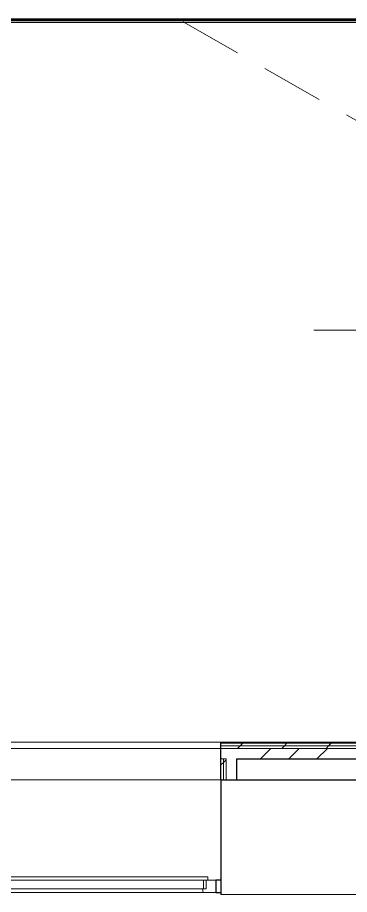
# Model space of a CAD drawing. Header units: millimetres. Extents: x -88595 to 880822, y -1054509 to -148035.
# Drawn here: x 434815 to 436403, y -247802 to -243597 of the extents above; entities that cross this region are included whole.
import ezdxf

# ---------------------------------------------------------------- set-up
doc = ezdxf.new("R2010")
doc.units = ezdxf.units.MM
doc.linetypes.add('ADSK_Линия сетки', pattern=[25, 20, -2.5, 0, -2.5])
doc.linetypes.add('ADSK_Сверху', pattern=[4.5, 3, -1.5])
for name, color, linetype, lineweight in [('_ Окна', 7, 'Continuous', 30), ('Изоляция', 7, 'Continuous', 18), ('Линии', 7, 'Continuous', 9), ('Марки', 7, 'Continuous', 20), ('Оборудование', 7, 'Continuous', 18), ('Окна', 7, 'Continuous', 9), ('Оси', 7, 'Continuous', 9), ('Стены внутренние', 7, 'Continuous', 18), ('Стены наружные', 7, 'Continuous', 18), ('Стены штриховка', 7, 'Continuous', 9), ('Трубопровод', 7, 'Continuous', 18)]:
    doc.layers.add(name, color=color, linetype=linetype, lineweight=lineweight)

# ---------------------------------------------------------------- blocks, each defined once
blk = doc.blocks.new('$0$ADSK_M_Оборудование1 - ADSK_Марка_15-3198495-В_Координация_3 этаж ОВ3')
at = {"layer": 'Марки'}
blk.add_line((-3.5, 0), (3.5, 0), dxfattribs=at)
blk = doc.blocks.new('3 этаж')
at = {"layer": '_ Окна', "lineweight": 18}
for p, q in [((447597.9, 678691.9), (447597.9, 678650.9)), ((447643.9, 678691.9), (447605.9, 678691.9)), ((447643.9, 678633.9), (447643.9, 678691.9)), ((447579.9, 678650.9), (447584.5, 678633.9)), ((447584.5, 678633.9), (447643.9, 678633.9)), ((447597.9, 678650.9), (447585.9, 678650.9))]:
    blk.add_line(p, q, dxfattribs=at)
at = {"layer": '_ Окна'}
for p, q in [((447668.9, 678691.9), (447643.9, 678691.9)), ((447643.9, 678691.9), (447643.9, 678633.9)), ((447643.9, 678633.9), (447668.9, 678633.9))]:
    blk.add_line(p, q, dxfattribs=at)
at = {"layer": 'Линии', "linetype": 'ADSK_Сверху', "ltscale": 100}
blk.add_line((434203.9, 690398.9), (453848.9, 679173.9), dxfattribs=at)
at = {"layer": 'Окна'}
for p, q in [((445981.9, 678708.9), (447605.9, 678708.9)), ((447605.9, 678708.9), (447605.9, 678691.9)), ((447605.9, 678691.9), (445981.9, 678691.9)), ((447585.9, 678691.9), (447585.9, 678650.9)), ((447585.9, 678650.9), (446001.9, 678650.9)), ((446003.3, 678633.9), (447584.5, 678633.9))]:
    blk.add_line(p, q, dxfattribs=at)
at = {"layer": 'Оси', "linetype": 'ADSK_Линия сетки', "ltscale": 100}
blk.add_line((460793.9, 679173.9), (389071.6, 679173.9), dxfattribs=at)
at = {"layer": 'Стены внутренние'}
for p, q in [((445918.9, 679173.9), (447668.9, 679173.9)), ((447668.9, 678623.9), (448708.9, 678623.9))]:
    blk.add_line(p, q, dxfattribs=at)
at = {"layer": 'Стены внутренние', "lineweight": 30}
for p, q in [((447668.9, 679173.9), (447668.9, 678623.9)), ((447743.9, 679173.9), (448633.9, 679173.9))]:
    blk.add_line(p, q, dxfattribs=at)
at = {"layer": 'Стены наружные'}
for p, q in [((445918.9, 679353.9), (447668.9, 679353.9)), ((445918.9, 679323.9), (447668.9, 679323.9))]:
    blk.add_line(p, q, dxfattribs=at)
at = {"layer": 'Стены наружные', "lineweight": 30}
for p, q in [((447668.9, 679353.9), (448708.9, 679353.9)), ((447668.9, 679173.9), (447668.9, 679353.9)), ((447743.9, 679273.9), (448633.9, 679273.9)), ((447743.9, 679273.9), (447743.9, 679173.9)), ((447668.9, 679173.9), (447743.9, 679173.9))]:
    blk.add_line(p, q, dxfattribs=at)
at = {"layer": 'Стены наружные', "linetype": 'Continuous', "lineweight": 9}
for p, q in [((447747.9, 679323.9), (447760.4, 679336.4)), ((447760.4, 679336.4), (447772.9, 679348.9)), ((447960, 679323.9), (447972.5, 679336.4)), ((447972.5, 679336.4), (447985, 679348.9)), ((447985, 679348.9), (447990, 679353.9)), ((448172.1, 679323.9), (448184.6, 679336.4)), ((448184.6, 679336.4), (448197.1, 679348.9)), ((447858.5, 679273.9), (447908.5, 679323.9)), ((447993.4, 679273.9), (448043.4, 679323.9)), ((448128.4, 679273.9), (448178.4, 679323.9)), ((447668.9, 679244.9), (447681.4, 679257.4)), ((447681.4, 679257.4), (447693.9, 679269.9))]:
    blk.add_line(p, q, dxfattribs=at)
at = {"layer": 'Стены штриховка'}
for p, q in [((447668.9, 679348.9), (448708.9, 679348.9)), ((448708.9, 679348.9), (447668.9, 679348.9)), ((448708.9, 679336.4), (447668.9, 679336.4)), ((448708.9, 679323.9), (447668.9, 679323.9)), ((447668.9, 679273.9), (447693.9, 679273.9)), ((447681.4, 679173.9), (447681.4, 679273.9)), ((447693.9, 679173.9), (447693.9, 679273.9))]:
    blk.add_line(p, q, dxfattribs=at)

msp = doc.modelspace()

# ---------------------------------------------------------------- linework, layer by layer
at = {"layer": 'Изоляция', "color": 190, "true_color": 0x8000ff}
msp.add_line((431685.3, -243620.9), (436948, -243620.9), dxfattribs=at)
at = {"layer": 'Трубопровод', "color": 190, "linetype": 'Continuous', "true_color": 0x8000ff}
for p, q in [((436940, -243602.4), (431685.3, -243602.4)), ((431685.3, -243611.9), (436940, -243611.9))]:
    msp.add_line(p, q, dxfattribs=at)
at = {"layer": 'Трубопровод', "color": 190, "true_color": 0x8000ff}
for p in [(436959.2, -243607.1), (436940, -243607.1)]:
    msp.add_line(p, (431685.3, -243607.1), dxfattribs=at)

# ---------------------------------------------------------------- block references
at = {"layer": 'Марки', "xscale": 99.99999999999993, "yscale": 99.99999999999993, "zscale": 99.99999999999993}
msp.add_blockref('$0$ADSK_M_Оборудование1 - ADSK_Марка_15-3198495-В_Координация_3 этаж ОВ3', (436582.8, -245096), dxfattribs=at)
at = {"layer": 'Оборудование', "color": 5, "true_color": 0x0000ff}
msp.add_blockref('3 этаж', (-11880.6, -926425.8), dxfattribs=at)

doc.saveas('drawing.dxf')
